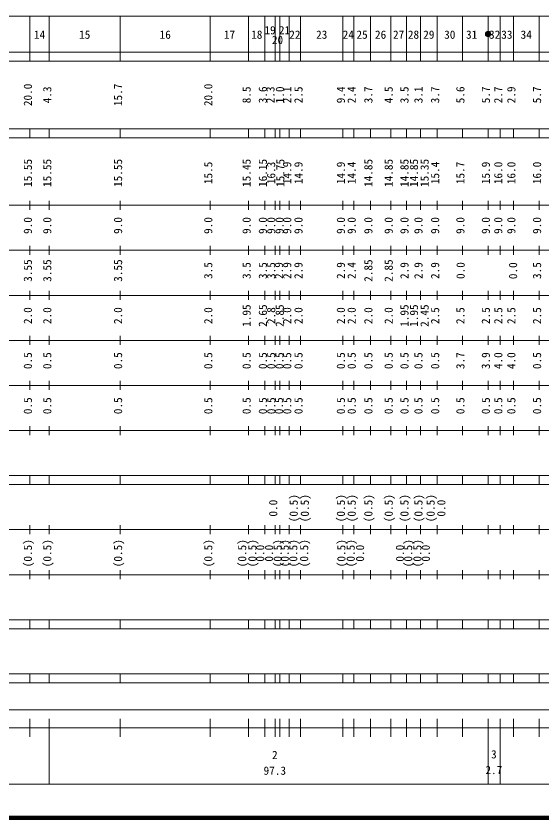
# Model space of a CAD drawing. Units: millimetres on the paper, enlarged 1000 times. Extents: x -242 to 680000, y -290 to 380000.
# Drawn here: x 160628 to 277231, y 20000 to 198000 of the extents above; entities that cross this region are included whole.
import ezdxf
from ezdxf.enums import TextEntityAlignment as Align

# ---------------------------------------------------------------- set-up
doc = ezdxf.new("R2010")
doc.units = ezdxf.units.MM
doc.header["$LTSCALE"] = 1000
doc.layers.add('M-TTL', color=2, linetype='Continuous', lineweight=140)
doc.layers.add('M-TTL-BAND', color=7, linetype='Continuous', lineweight=13)
doc.styles.add('ＭＳ ゴシック', font='')
doc.styles.get('ＭＳ ゴシック').set_extended_font_data('MS Gothic')

msp = doc.modelspace()

# ---------------------------------------------------------------- hatches: boundary and pattern name
at = {"layer": 'M-TTL-BAND'}
msp.add_hatch(color=256, dxfattribs=at).paths.add_polyline_path([(265900, 194000), (265900, 194024), (265898, 194047), (265896, 194071), (265893, 194094), (265888, 194117), (265883, 194140), (265877, 194163), (265871, 194185), (265863, 194208), (265854, 194230), (265845, 194251), (265835, 194272), (265823, 194293), (265812, 194314), (265799, 194333), (265785, 194353), (265771, 194371), (265756, 194390), (265741, 194407), (265724, 194424), (265707, 194441), (265690, 194456), (265671, 194471), (265653, 194485), (265633, 194499), (265613, 194512), (265593, 194524), (265572, 194535), (265551, 194545), (265530, 194554), (265508, 194563), (265485, 194571), (265463, 194577), (265440, 194583), (265417, 194588), (265394, 194593), (265371, 194596), (265347, 194598), (265324, 194600), (265300, 194600), (265276, 194600), (265253, 194598), (265229, 194596), (265206, 194593), (265183, 194588), (265160, 194583), (265137, 194577), (265115, 194571), (265092, 194563), (265070, 194554), (265049, 194545), (265028, 194535), (265007, 194524), (264987, 194512), (264967, 194499), (264947, 194485), (264929, 194471), (264910, 194456), (264893, 194441), (264876, 194424), (264859, 194407), (264844, 194390), (264829, 194371), (264815, 194353), (264801, 194333), (264788, 194314), (264777, 194293), (264765, 194272), (264755, 194251), (264746, 194230), (264737, 194208), (264729, 194185), (264723, 194163), (264717, 194140), (264712, 194117), (264707, 194094), (264704, 194071), (264702, 194047), (264700, 194024), (264700, 194000), (264700, 193976), (264702, 193953), (264704, 193929), (264707, 193906), (264712, 193883), (264717, 193860), (264723, 193837), (264729, 193815), (264737, 193792), (264746, 193770), (264755, 193749), (264765, 193728), (264777, 193707), (264788, 193687), (264801, 193667), (264815, 193647), (264829, 193629), (264844, 193610), (264859, 193593), (264876, 193576), (264893, 193559), (264910, 193544), (264929, 193529), (264947, 193515), (264967, 193501), (264987, 193488), (265007, 193477), (265028, 193465), (265049, 193455), (265070, 193446), (265092, 193437), (265115, 193429), (265137, 193423), (265160, 193417), (265183, 193412), (265206, 193407), (265229, 193404), (265253, 193402), (265276, 193400), (265300, 193400), (265324, 193400), (265347, 193402), (265371, 193404), (265394, 193407), (265417, 193412), (265440, 193417), (265463, 193423), (265485, 193429), (265508, 193437), (265530, 193446), (265551, 193455), (265572, 193465), (265593, 193477), (265613, 193488), (265633, 193501), (265653, 193515), (265671, 193529), (265690, 193544), (265707, 193559), (265724, 193576), (265741, 193593), (265756, 193610), (265771, 193629), (265785, 193647), (265799, 193667), (265812, 193687), (265823, 193707), (265835, 193728), (265845, 193749), (265854, 193770), (265863, 193792), (265871, 193815), (265877, 193837), (265883, 193860), (265888, 193883), (265893, 193906), (265896, 193929), (265898, 193953), (265900, 193976)])

# ---------------------------------------------------------------- linework, layer by layer
at = {"layer": 'M-TTL'}
msp.add_line((40000, 20000), (680000, 20000), dxfattribs=at)
at = {"layer": 'M-TTL-BAND'}
for p, q in [((68000, 198000), (579000, 198000)), ((163700, 188000), (163700, 198000)), ((168000, 188000), (168000, 198000)), ((183700, 188000), (183700, 198000)), ((203700, 188000), (203700, 198000)), ((212200, 188000), (212200, 198000)), ((215800, 188000), (215800, 198000)), ((218100, 188000), (218100, 198000)), ((219100, 188000), (219100, 198000)), ((221200, 188000), (221200, 198000)), ((223700, 188000), (223700, 198000)), ((233100, 188000), (233100, 198000)), ((235500, 188000), (235500, 198000)), ((239200, 188000), (239200, 198000)), ((243700, 188000), (243700, 198000)), ((247200, 188000), (247200, 198000)), ((250300, 188000), (250300, 198000)), ((254000, 188000), (254000, 198000)), ((259600, 188000), (259600, 198000)), ((265300, 188000), (265300, 198000)), ((268000, 188000), (268000, 198000)), ((270900, 188000), (270900, 198000)), ((276600, 188000), (276600, 198000)), ((40000, 190000), (579000, 190000)), ((40000, 188000), (579000, 188000)), ((40000, 173000), (579000, 173000)), ((163700, 171000), (163700, 173000)), ((168000, 171000), (168000, 173000)), ((183700, 171000), (183700, 173000)), ((203700, 171000), (203700, 173000)), ((212200, 171000), (212200, 173000)), ((215800, 171000), (215800, 173000)), ((218100, 171000), (218100, 173000)), ((219100, 171000), (219100, 173000)), ((221200, 171000), (221200, 173000)), ((223700, 171000), (223700, 173000)), ((233100, 171000), (233100, 173000)), ((235500, 171000), (235500, 173000)), ((239200, 171000), (239200, 173000)), ((243700, 171000), (243700, 173000)), ((247200, 171000), (247200, 173000)), ((250300, 171000), (250300, 173000)), ((254000, 171000), (254000, 173000)), ((259600, 171000), (259600, 173000)), ((265300, 171000), (265300, 173000)), ((268000, 171000), (268000, 173000)), ((270900, 171000), (270900, 173000)), ((276600, 171000), (276600, 173000)), ((40000, 171000), (579000, 171000)), ((163700, 155000), (163700, 157000)), ((168000, 155000), (168000, 157000)), ((183700, 155000), (183700, 157000)), ((203700, 155000), (203700, 157000)), ((212200, 155000), (212200, 157000)), ((215800, 155000), (215800, 157000)), ((218100, 155000), (218100, 157000)), ((219100, 155000), (219100, 157000)), ((221200, 155000), (221200, 157000)), ((223700, 155000), (223700, 157000)), ((233100, 155000), (233100, 157000)), ((235500, 155000), (235500, 157000)), ((239200, 155000), (239200, 157000)), ((243700, 155000), (243700, 157000)), ((247200, 155000), (247200, 157000)), ((250300, 155000), (250300, 157000)), ((254000, 155000), (254000, 157000)), ((259600, 155000), (259600, 157000)), ((265300, 155000), (265300, 157000)), ((268000, 155000), (268000, 157000)), ((270900, 155000), (270900, 157000)), ((276600, 155000), (276600, 157000)), ((40000, 156000), (579000, 156000)), ((46000, 146000), (579000, 146000)), ((163700, 145000), (163700, 147000)), ((168000, 145000), (168000, 147000)), ((183700, 145000), (183700, 147000)), ((203700, 145000), (203700, 147000)), ((212200, 145000), (212200, 147000)), ((215800, 145000), (215800, 147000)), ((218100, 145000), (218100, 147000)), ((219100, 145000), (219100, 147000)), ((221200, 145000), (221200, 147000)), ((223700, 145000), (223700, 147000)), ((233100, 145000), (233100, 147000)), ((235500, 145000), (235500, 147000)), ((239200, 145000), (239200, 147000)), ((243700, 145000), (243700, 147000)), ((247200, 145000), (247200, 147000)), ((250300, 145000), (250300, 147000)), ((254000, 145000), (254000, 147000)), ((259600, 145000), (259600, 147000)), ((265300, 145000), (265300, 147000)), ((268000, 145000), (268000, 147000)), ((270900, 145000), (270900, 147000)), ((276600, 145000), (276600, 147000)), ((52000, 136000), (579000, 136000)), ((163700, 135000), (163700, 137000)), ((168000, 135000), (168000, 137000)), ((183700, 135000), (183700, 137000)), ((203700, 135000), (203700, 137000)), ((212200, 135000), (212200, 137000)), ((215800, 135000), (215800, 137000)), ((218100, 135000), (218100, 137000)), ((219100, 135000), (219100, 137000)), ((221200, 135000), (221200, 137000)), ((223700, 135000), (223700, 137000)), ((233100, 135000), (233100, 137000)), ((235500, 135000), (235500, 137000)), ((239200, 135000), (239200, 137000)), ((243700, 135000), (243700, 137000)), ((247200, 135000), (247200, 137000)), ((250300, 135000), (250300, 137000)), ((254000, 135000), (254000, 137000)), ((259600, 135000), (259600, 137000)), ((265300, 135000), (265300, 137000)), ((268000, 135000), (268000, 137000)), ((270900, 135000), (270900, 137000)), ((276600, 135000), (276600, 137000)), ((163700, 125000), (163700, 127000)), ((168000, 125000), (168000, 127000)), ((183700, 125000), (183700, 127000)), ((203700, 125000), (203700, 127000)), ((212200, 125000), (212200, 127000)), ((215800, 125000), (215800, 127000)), ((218100, 125000), (218100, 127000)), ((219100, 125000), (219100, 127000)), ((221200, 125000), (221200, 127000)), ((223700, 125000), (223700, 127000)), ((233100, 125000), (233100, 127000)), ((235500, 125000), (235500, 127000)), ((239200, 125000), (239200, 127000)), ((243700, 125000), (243700, 127000)), ((247200, 125000), (247200, 127000)), ((250300, 125000), (250300, 127000)), ((254000, 125000), (254000, 127000)), ((259600, 125000), (259600, 127000)), ((265300, 125000), (265300, 127000)), ((268000, 125000), (268000, 127000)), ((270900, 125000), (270900, 127000)), ((276600, 125000), (276600, 127000)), ((46000, 126000), (579000, 126000)), ((52000, 116000), (579000, 116000)), ((163700, 115000), (163700, 117000)), ((168000, 115000), (168000, 117000)), ((183700, 115000), (183700, 117000)), ((203700, 115000), (203700, 117000)), ((212200, 115000), (212200, 117000)), ((215800, 115000), (215800, 117000)), ((218100, 115000), (218100, 117000)), ((219100, 115000), (219100, 117000)), ((221200, 115000), (221200, 117000)), ((223700, 115000), (223700, 117000)), ((233100, 115000), (233100, 117000)), ((235500, 115000), (235500, 117000)), ((239200, 115000), (239200, 117000)), ((243700, 115000), (243700, 117000)), ((247200, 115000), (247200, 117000)), ((250300, 115000), (250300, 117000)), ((254000, 115000), (254000, 117000)), ((259600, 115000), (259600, 117000)), ((265300, 115000), (265300, 117000)), ((268000, 115000), (268000, 117000)), ((270900, 115000), (270900, 117000)), ((276600, 115000), (276600, 117000)), ((163700, 105000), (163700, 107000)), ((168000, 105000), (168000, 107000)), ((183700, 105000), (183700, 107000)), ((203700, 105000), (203700, 107000)), ((212200, 105000), (212200, 107000)), ((215800, 105000), (215800, 107000)), ((218100, 105000), (218100, 107000)), ((219100, 105000), (219100, 107000)), ((221200, 105000), (221200, 107000)), ((223700, 105000), (223700, 107000)), ((233100, 105000), (233100, 107000)), ((235500, 105000), (235500, 107000)), ((239200, 105000), (239200, 107000)), ((243700, 105000), (243700, 107000)), ((247200, 105000), (247200, 107000)), ((250300, 105000), (250300, 107000)), ((254000, 105000), (254000, 107000)), ((259600, 105000), (259600, 107000)), ((265300, 105000), (265300, 107000)), ((268000, 105000), (268000, 107000)), ((270900, 105000), (270900, 107000)), ((276600, 105000), (276600, 107000)), ((46000, 106000), (579000, 106000)), ((40000, 96000), (579000, 96000)), ((163700, 94000), (163700, 96000)), ((168000, 94000), (168000, 96000)), ((183700, 94000), (183700, 96000)), ((203700, 94000), (203700, 96000)), ((212200, 94000), (212200, 96000)), ((215800, 94000), (215800, 96000)), ((218100, 94000), (218100, 96000)), ((219100, 94000), (219100, 96000)), ((221200, 94000), (221200, 96000)), ((223700, 94000), (223700, 96000)), ((233100, 94000), (233100, 96000)), ((235500, 94000), (235500, 96000)), ((239200, 94000), (239200, 96000)), ((243700, 94000), (243700, 96000)), ((247200, 94000), (247200, 96000)), ((250300, 94000), (250300, 96000)), ((254000, 94000), (254000, 96000)), ((259600, 94000), (259600, 96000)), ((265300, 94000), (265300, 96000)), ((268000, 94000), (268000, 96000)), ((270900, 94000), (270900, 96000)), ((276600, 94000), (276600, 96000)), ((40000, 94000), (579000, 94000)), ((49000, 84000), (579000, 84000)), ((163700, 83000), (163700, 85000)), ((168000, 83000), (168000, 85000)), ((183700, 83000), (183700, 85000)), ((203700, 83000), (203700, 85000)), ((212200, 83000), (212200, 85000)), ((215800, 83000), (215800, 85000)), ((218100, 83000), (218100, 85000)), ((219100, 83000), (219100, 85000)), ((221200, 83000), (221200, 85000)), ((223700, 83000), (223700, 85000)), ((233100, 83000), (233100, 85000)), ((235500, 83000), (235500, 85000)), ((239200, 83000), (239200, 85000)), ((243700, 83000), (243700, 85000)), ((247200, 83000), (247200, 85000)), ((250300, 83000), (250300, 85000)), ((254000, 83000), (254000, 85000)), ((259600, 83000), (259600, 85000)), ((265300, 83000), (265300, 85000)), ((268000, 83000), (268000, 85000)), ((270900, 83000), (270900, 85000)), ((276600, 83000), (276600, 85000)), ((163700, 73000), (163700, 75000)), ((168000, 73000), (168000, 75000)), ((183700, 73000), (183700, 75000)), ((203700, 73000), (203700, 75000)), ((212200, 73000), (212200, 75000)), ((215800, 73000), (215800, 75000)), ((218100, 73000), (218100, 75000)), ((219100, 73000), (219100, 75000)), ((221200, 73000), (221200, 75000)), ((223700, 73000), (223700, 75000)), ((233100, 73000), (233100, 75000)), ((235500, 73000), (235500, 75000)), ((239200, 73000), (239200, 75000)), ((243700, 73000), (243700, 75000)), ((247200, 73000), (247200, 75000)), ((250300, 73000), (250300, 75000)), ((254000, 73000), (254000, 75000)), ((259600, 73000), (259600, 75000)), ((265300, 73000), (265300, 75000)), ((268000, 73000), (268000, 75000)), ((270900, 73000), (270900, 75000)), ((276600, 73000), (276600, 75000)), ((40000, 74000), (579000, 74000)), ((40000, 64000), (579000, 64000)), ((163700, 62000), (163700, 64000)), ((168000, 62000), (168000, 64000)), ((183700, 62000), (183700, 64000)), ((203700, 62000), (203700, 64000)), ((212200, 62000), (212200, 64000)), ((215800, 62000), (215800, 64000)), ((218100, 62000), (218100, 64000)), ((219100, 62000), (219100, 64000)), ((221200, 62000), (221200, 64000)), ((223700, 62000), (223700, 64000)), ((233100, 62000), (233100, 64000)), ((235500, 62000), (235500, 64000)), ((239200, 62000), (239200, 64000)), ((243700, 62000), (243700, 64000)), ((247200, 62000), (247200, 64000)), ((250300, 62000), (250300, 64000)), ((254000, 62000), (254000, 64000)), ((259600, 62000), (259600, 64000)), ((265300, 62000), (265300, 64000)), ((268000, 62000), (268000, 64000)), ((270900, 62000), (270900, 64000)), ((276600, 62000), (276600, 64000)), ((40000, 62000), (579000, 62000)), ((40000, 52000), (579000, 52000)), ((163700, 50000), (163700, 52000)), ((168000, 50000), (168000, 52000)), ((183700, 50000), (183700, 52000)), ((203700, 50000), (203700, 52000)), ((212200, 50000), (212200, 52000)), ((215800, 50000), (215800, 52000)), ((218100, 50000), (218100, 52000)), ((219100, 50000), (219100, 52000)), ((221200, 50000), (221200, 52000)), ((223700, 50000), (223700, 52000)), ((233100, 50000), (233100, 52000)), ((235500, 50000), (235500, 52000)), ((239200, 50000), (239200, 52000)), ((243700, 50000), (243700, 52000)), ((247200, 50000), (247200, 52000)), ((250300, 50000), (250300, 52000)), ((254000, 50000), (254000, 52000)), ((259600, 50000), (259600, 52000)), ((265300, 50000), (265300, 52000)), ((268000, 50000), (268000, 52000)), ((270900, 50000), (270900, 52000)), ((276600, 50000), (276600, 52000)), ((40000, 50000), (579000, 50000)), ((71000, 44000), (555000, 44000)), ((163700, 38000), (163700, 42000)), ((168000, 27500), (168000, 42000)), ((183700, 38000), (183700, 42000)), ((203700, 38000), (203700, 42000)), ((212200, 38000), (212200, 42000)), ((215800, 38000), (215800, 42000)), ((218100, 38000), (218100, 42000)), ((219100, 38000), (219100, 42000)), ((221200, 38000), (221200, 42000)), ((223700, 38000), (223700, 42000)), ((233100, 38000), (233100, 42000)), ((235500, 38000), (235500, 42000)), ((239200, 38000), (239200, 42000)), ((243700, 38000), (243700, 42000)), ((247200, 38000), (247200, 42000)), ((250300, 38000), (250300, 42000)), ((254000, 38000), (254000, 42000)), ((259600, 38000), (259600, 42000)), ((265300, 27500), (265300, 42000)), ((268000, 27500), (268000, 42000)), ((270900, 38000), (270900, 42000)), ((276600, 38000), (276600, 42000)), ((40000, 40000), (579000, 40000)), ((68000, 27500), (579000, 27500))]:
    msp.add_line(p, q, dxfattribs=at)
msp.add_circle((265300, 194000), 600, dxfattribs=at)

# ---------------------------------------------------------------- texts
at = {"layer": 'M-TTL-BAND', "style": 'ＭＳ ゴシック'}
for s, p in [('14', (165850, 192405)), ('15', (175850, 192405)), ('16', (193700, 192405)), ('17', (207950, 192405)), ('18', (214000, 192405)), ('19', (216950, 193388)), ('21', (220150, 193388)), ('22', (222450, 192405)), ('23', (228400, 192405)), ('24', (234300, 192405)), ('25', (237350, 192405)), ('26', (241450, 192405)), ('27', (245450, 192405)), ('28', (248750, 192405)), ('29', (252150, 192405)), ('30', (256800, 192405)), ('31', (261650, 192405)), ('32', (266745, 192405)), ('33', (269450, 192405)), ('34', (273750, 192405)), ('20', (218600, 191232)), ('2', (218000, 32523)), ('3', (266573, 32667)), ('97.3', (218000, 29033)), ('2.7', (266573, 29177))]:
    msp.add_text(s, height=1833, dxfattribs=at).set_placement(p, align=Align.BOTTOM_CENTER)
for s, p in [('20.0', (164700, 180500)), ('4.3', (169000, 180500)), ('15.7', (184700, 180500)), ('20.0', (204700, 180500)), ('8.5', (213200, 180500)), ('3.6', (216800, 180500)), ('2.3', (218486, 180500)), ('1.0', (220578, 180500)), ('2.1', (222200, 180500)), ('2.5', (224700, 180500)), ('9.4', (234100, 180500)), ('2.4', (236500, 180500)), ('3.7', (240200, 180500)), ('4.5', (244700, 180500)), ('3.5', (248200, 180500)), ('3.1', (251300, 180500)), ('3.7', (255000, 180500)), ('5.6', (260600, 180500)), ('5.7', (266241, 180500)), ('2.7', (269000, 180500)), ('2.9', (271900, 180500)), ('5.7', (277600, 180500)), ('15.55', (164700, 163174)), ('15.55', (169000, 163174)), ('15.55', (184700, 163174)), ('15.45', (213200, 163174)), ('16.15', (216800, 163174)), ('15.75', (220675, 163174)), ('14.4', (236500, 163174)), ('14.85', (240200, 163174)), ('14.85', (244700, 163174)), ('14.85', (248200, 163174)), ('14.85', (250300, 163174)), ('15.35', (252670, 163174)), ('15.4', (255000, 163174)), ('15.5', (204700, 163174)), ('16.3', (218647, 163174)), ('14.9', (222200, 163174)), ('14.9', (224700, 163174)), ('14.9', (234100, 163174)), ('15.7', (260600, 163174)), ('15.9', (266241, 163174)), ('16.0', (269000, 163174)), ('16.0', (271900, 163174)), ('16.0', (277600, 163174)), ('9.0', (164700, 151500)), ('9.0', (169000, 151500)), ('9.0', (184700, 151500)), ('9.0', (204700, 151500)), ('9.0', (213200, 151500)), ('9.0', (216800, 151500)), ('9.0', (218662, 151500)), ('9.0', (220512, 151500)), ('9.0', (222200, 151500)), ('9.0', (224700, 151500)), ('9.0', (234100, 151500)), ('9.0', (236500, 151500)), ('9.0', (240200, 151500)), ('9.0', (244700, 151500)), ('9.0', (248200, 151500)), ('9.0', (251300, 151500)), ('9.0', (255000, 151500)), ('9.0', (260600, 151500)), ('9.0', (266241, 151500)), ('9.0', (269000, 151500)), ('9.0', (271900, 151500)), ('9.0', (277600, 151500)), ('3.55', (164700, 141500)), ('3.55', (169000, 141500)), ('3.55', (184700, 141500)), ('3.5', (204700, 141500)), ('3.5', (213200, 141500)), ('3.5', (216800, 141500)), ('3.5', (218648, 141500)), ('2.9', (220375, 141500)), ('2.9', (222200, 141500)), ('2.9', (224700, 141500)), ('2.9', (234100, 141500)), ('2.4', (236500, 141500)), ('2.85', (240200, 141500)), ('2.85', (244700, 141500)), ('2.9', (248200, 141500)), ('2.9', (251300, 141500)), ('2.9', (255000, 141500)), ('0.0', (260646, 141500)), ('0.0', (272281, 141468)), ('3.5', (277600, 141500)), ('1.95', (213200, 131500)), ('2.65', (216800, 131500)), ('2.85', (220543, 131500)), ('1.95', (248200, 131500)), ('1.95', (250300, 131500)), ('2.45', (252670, 131500)), ('2.0', (164700, 131500)), ('2.0', (169000, 131500)), ('2.0', (184700, 131500)), ('2.0', (204700, 131500)), ('2.8', (218649, 131500)), ('2.0', (222200, 131500)), ('2.0', (224700, 131500)), ('2.0', (234100, 131500)), ('2.0', (236500, 131500)), ('2.0', (240200, 131500)), ('2.0', (244700, 131500)), ('2.5', (255000, 131500)), ('2.5', (260600, 131500)), ('2.5', (266241, 131500)), ('2.5', (269000, 131500)), ('2.5', (271900, 131500)), ('2.5', (277600, 131500)), ('0.5', (164700, 121500)), ('0.5', (169000, 121500)), ('0.5', (184700, 121500)), ('0.5', (204700, 121500)), ('0.5', (213200, 121500)), ('0.5', (216800, 121500)), ('0.5', (218656, 121500)), ('0.5', (220477, 121500)), ('0.5', (222200, 121500)), ('0.5', (224700, 121500)), ('0.5', (234100, 121500)), ('0.5', (236500, 121500)), ('0.5', (240200, 121500)), ('0.5', (244700, 121500)), ('0.5', (248200, 121500)), ('0.5', (251300, 121500)), ('0.5', (255000, 121500)), ('3.7', (260600, 121500)), ('3.9', (266241, 121500)), ('4.0', (269000, 121500)), ('4.0', (271900, 121500)), ('0.5', (277600, 121500)), ('0.5', (164700, 111500)), ('0.5', (169000, 111500)), ('0.5', (184700, 111500)), ('0.5', (204700, 111500)), ('0.5', (213200, 111500)), ('0.5', (216800, 111500)), ('0.5', (218673, 111500)), ('0.5', (220377, 111500)), ('0.5', (222200, 111500)), ('0.5', (224700, 111500)), ('0.5', (234100, 111500)), ('0.5', (236500, 111500)), ('0.5', (240200, 111500)), ('0.5', (244700, 111500)), ('0.5', (248200, 111500)), ('0.5', (251300, 111500)), ('0.5', (255000, 111500)), ('0.5', (260600, 111500)), ('0.5', (266241, 111500)), ('0.5', (269000, 111500)), ('0.5', (271900, 111500)), ('0.5', (277600, 111500)), ('(0.5)', (223639, 88764)), ('(0.5)', (226097, 88764)), ('(0.5)', (234100, 88764)), ('(0.5)', (236500, 88764)), ('(0.5)', (240200, 88764)), ('(0.5)', (244700, 88764)), ('(0.5)', (248200, 88764)), ('(0.5)', (251300, 88764)), ('(0.5)', (254000, 88764)), ('0.0', (219100, 88764)), ('0.0', (256370, 88764)), ('(0.5)', (164700, 78764)), ('(0.5)', (169000, 78764)), ('(0.5)', (184700, 78764)), ('(0.5)', (204700, 78764)), ('(0.5)', (212222, 78764)), ('(0.5)', (214473, 78764)), ('0.0', (216206, 78764)), ('0.0', (218170, 78764)), ('(0.5)', (220100, 78764)), ('(0.5)', (221651, 78764)), ('(0.5)', (223542, 78764)), ('(0.5)', (225954, 78764)), ('(0.5)', (234208, 78764)), ('(0.5)', (236276, 78764)), ('0.0', (238345, 78764)), ('0.0', (247200, 78764)), ('(0.5)', (249024, 78764)), ('(0.5)', (251066, 78764)), ('0.0', (252920, 78764))]:
    msp.add_text(s, height=1833, rotation=90, dxfattribs=at).set_placement(p, align=Align.BOTTOM_CENTER)

doc.saveas('drawing.dxf')
